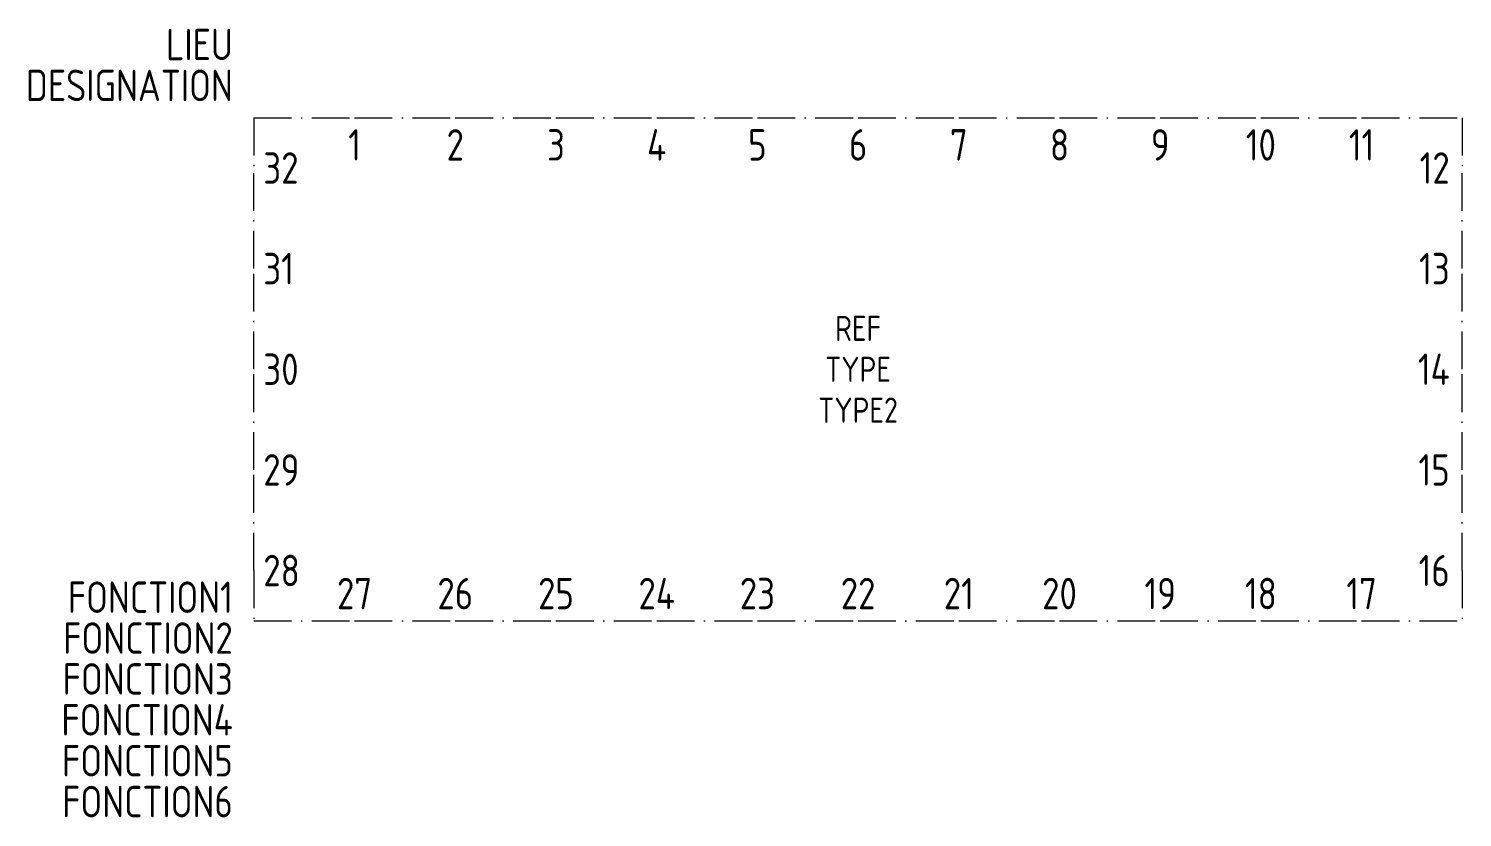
# Model space of a CAD drawing. Header units: millimetres. Extents: x -26 to 88, y -56 to 7.
import ezdxf
from ezdxf.enums import TextEntityAlignment as Align

# ---------------------------------------------------------------- set-up
doc = ezdxf.new("R2010")
doc.units = ezdxf.units.MM
doc.linetypes.add('ACAD_ISO10W100', pattern=[18, 12, -3, 0, -3])
for name, color, linetype in [('SYMB_BOITE', 6, 'ACAD_ISO10W100'), ('SYMB_REF_CONTACT', 2, 'Continuous'), ('SYMB_TXT_CONTACT', 2, 'Continuous'), ('SYMB_TXT_NOM', 3, 'Continuous')]:
    doc.layers.add(name, color=color, linetype=linetype)
doc.styles.add('NET2_5', font='isocp.shx', dxfattribs={"width": 0.9, "height": 2.5})
doc.styles.add('NET_2', font='isocp.shx', dxfattribs={"width": 0.9, "height": 2})

msp = doc.modelspace()

# ---------------------------------------------------------------- linework, layer by layer
at = {"layer": 'SYMB_BOITE', "ltscale": 0.25}
for p, q in [((-8, 0), (0, 0)), ((-8, 0), (-8, -4)), ((0, 0), (8, 0)), ((8, 0), (16, 0)), ((16, 0), (24, 0)), ((24, 0), (32, 0)), ((32, 0), (40, 0)), ((40, 0), (48, 0)), ((48, 0), (56, 0)), ((56, 0), (64, 0)), ((64, 0), (72, 0)), ((72, 0), (80, 0)), ((80, 0), (88, 0)), ((88, 0), (88, -4)), ((-8, -12), (-8, -4)), ((88, -12), (88, -4)), ((-8, -20), (-8, -12)), ((88, -20), (88, -12)), ((-8, -28), (-8, -20)), ((88, -28), (88, -20)), ((-8, -36), (-8, -28)), ((88, -36), (88, -28)), ((-8, -36), (-8, -40)), ((88, -36), (88, -40)), ((-8, -40), (0, -40)), ((0, -40), (8, -40)), ((8, -40), (16, -40)), ((16, -40), (24, -40)), ((24, -40), (32, -40)), ((32, -40), (40, -40)), ((40, -40), (48, -40)), ((48, -40), (56, -40)), ((56, -40), (64, -40)), ((64, -40), (72, -40)), ((72, -40), (80, -40)), ((80, -40), (88, -40))]:
    msp.add_line(p, q, dxfattribs=at)

# ---------------------------------------------------------------- texts
at = {"layer": 'SYMB_REF_CONTACT', "style": 'NET_2', "width": 0.9, "flags": 8}
msp.add_attdef('REF', text='', height=2, dxfattribs=at).set_placement((40, -16.75), align=Align.MIDDLE_CENTER)
at = {"layer": 'SYMB_TXT_CONTACT', "style": 'NET2_5', "width": 0.9, "flags": 8}
for tag, p in [('1', (0, -3.41)), ('2', (8, -3.41)), ('3', (16, -3.41)), ('4', (24, -3.41)), ('5', (32, -3.41)), ('6', (40, -3.41)), ('7', (48, -3.41)), ('8', (56, -3.41)), ('9', (64, -3.41)), ('10', (72, -3.41)), ('11', (80, -3.41)), ('27', (0, -39.08)), ('26', (8, -39.08)), ('25', (16, -39.08)), ('24', (24, -39.08)), ('23', (32, -39.08)), ('22', (40, -39.08)), ('21', (48, -39.08)), ('20', (56, -39.08)), ('19', (64, -39.08)), ('18', (72, -39.08)), ('17', (80, -39.08))]:
    msp.add_attdef(tag, text='', height=2.5, dxfattribs=at).set_placement(p, align=Align.CENTER)
for tag, p in [('32', (-7.25, -4)), ('31', (-7.25, -12)), ('30', (-7.25, -20)), ('29', (-7.25, -28)), ('28', (-7.25, -36))]:
    msp.add_attdef(tag, text='', height=2.5, dxfattribs=at).set_placement(p, align=Align.MIDDLE_LEFT)
for tag, p in [('12', (87, -4)), ('13', (87, -12)), ('14', (87, -20)), ('15', (87, -28)), ('16', (87, -36))]:
    msp.add_attdef(tag, text='', height=2.5, dxfattribs=at).set_placement(p, align=Align.MIDDLE_RIGHT)
at = {"layer": 'SYMB_TXT_NOM', "style": 'NET2_5', "width": 0.9, "flags": 8}
for tag, text, p in [('LIEU', '', (-9.67, 4.57)), ('DESIGNATION', 'A?', (-9.67, 1.32)), ('FONCTION1', '', (-9.67, -39.37)), ('FONCTION2', '', (-9.67, -42.62)), ('FONCTION3', '', (-9.67, -45.87)), ('FONCTION4', '', (-9.67, -49.12)), ('FONCTION5', '', (-9.67, -52.37)), ('FONCTION6', '', (-9.67, -55.62))]:
    msp.add_attdef(tag, text=text, height=2.5, dxfattribs=at).set_placement(p, align=Align.RIGHT)
at = {"layer": 'SYMB_TXT_NOM', "style": 'NET_2', "width": 0.9, "flags": 8}
for tag, p in [('TYPE', (40, -20)), ('TYPE2', (40, -23.25))]:
    msp.add_attdef(tag, text='', height=2, dxfattribs=at).set_placement(p, align=Align.MIDDLE_CENTER)

doc.saveas('drawing.dxf')
